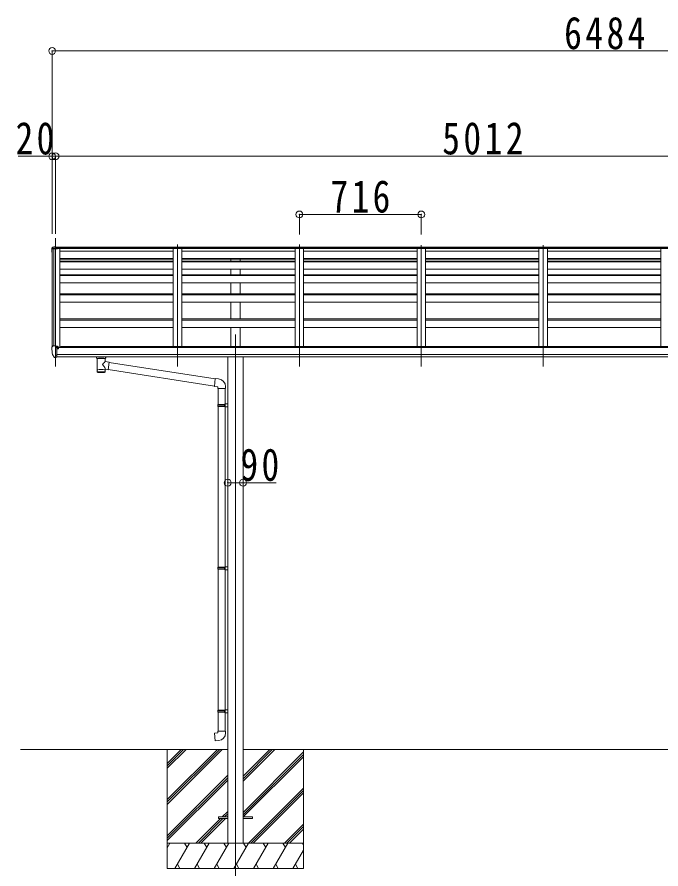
# Model space of a CAD drawing. Units: millimetres at full size, sheet at 1:40; some dimension numbers follow another scale. Extents: x -11181 to 11305, y -7804 to 7716.
# Drawn here: x 501 to 4282, y -5231 to -227 of the extents above; entities that cross this region are included whole.
import ezdxf

# ---------------------------------------------------------------- set-up
doc = ezdxf.new("R2010")
doc.units = ezdxf.units.MM
doc.header["$LTSCALE"] = 40
doc.header["$PDMODE"] = 32
doc.header["$PDSIZE"] = 40
for name, color, linetype, lineweight in [('0-0_0', 7, 'Continuous', 9), ('0-1_本体', 4, 'Continuous', 9), ('0-2_部品', 7, 'Continuous', 9), ('0-8_PARTS2', 2, 'Continuous', 9), ('0-A_寸法', 6, 'Continuous', 9)]:
    doc.layers.add(name, color=color, linetype=linetype, lineweight=lineweight)
doc.styles.add('ＭＳ ゴシック', font='')
doc.styles.get('ＭＳ ゴシック').set_extended_font_data('MS Gothic')

msp = doc.modelspace()

# ---------------------------------------------------------------- linework, layer by layer
at = {"layer": '0-0_0'}
for p, q in [((521.01, -4528.76), (1737.78, -4528.76)), ((1382.98, -4528.76), (1382.98, -5228.76)), ((1382.98, -4822.94), (1677.16, -4528.76)), ((1382.98, -4837.08), (1691.3, -4528.76)), ((1382.98, -4851.22), (1705.45, -4528.76)), ((1382.98, -4639.09), (1493.31, -4528.76)), ((1382.98, -4624.95), (1479.17, -4528.76)), ((1382.98, -4610.81), (1465.03, -4528.76)), ((1828.18, -4528.76), (4637.78, -4528.76)), ((1828.18, -4714.39), (2013.81, -4528.76)), ((1828.18, -4700.25), (1999.67, -4528.76)), ((1828.18, -4686.11), (1985.53, -4528.76)), ((1828.18, -4898.24), (2182.98, -4543.44)), ((2182.98, -4528.76), (2182.98, -5228.76)), ((1828.18, -4912.38), (2182.98, -4557.58)), ((1829.6, -4925.11), (2182.98, -4571.73)), ((1382.98, -5035.07), (1737.78, -4680.27)), ((1382.98, -5049.21), (1737.78, -4694.42)), ((1382.98, -5063.36), (1737.78, -4708.56)), ((1859.79, -5078.76), (2182.98, -4755.57)), ((1873.93, -5078.76), (2182.98, -4769.72)), ((1888.08, -5078.76), (2182.98, -4783.86)), ((1705.08, -4925.11), (1737.78, -4892.41)), ((1551.42, -5078.76), (1696.08, -4934.11)), ((1565.57, -5078.76), (1710.22, -4934.11)), ((1579.71, -5078.76), (1724.36, -4934.11)), ((1719.22, -4925.11), (1737.78, -4906.55)), ((1733.36, -4925.11), (1737.78, -4920.69)), ((2071.92, -5078.76), (2182.98, -4967.7)), ((2086.07, -5078.76), (2182.98, -4981.85)), ((2100.21, -5079.61), (2182.98, -4996.83)), ((2182.98, -5078.76), (1382.98, -5078.76)), ((1382.98, -5106.27), (1398.86, -5078.76)), ((1427.73, -5228.76), (1514.33, -5078.76)), ((1499.33, -5104.74), (1484.33, -5078.76)), ((1543.2, -5228.76), (1629.8, -5078.76)), ((1614.8, -5104.75), (1599.8, -5078.76)), ((1658.67, -5228.76), (1745.27, -5078.76)), ((1730.27, -5104.74), (1715.27, -5078.76)), ((1774.14, -5228.76), (1860.74, -5078.76)), ((1845.74, -5104.74), (1830.74, -5078.76)), ((1889.61, -5228.76), (1976.21, -5078.76)), ((1961.21, -5104.74), (1946.21, -5078.76)), ((2005.08, -5228.76), (2091.68, -5078.76)), ((2061.68, -5078.76), (2076.68, -5104.74)), ((2177.15, -5078.76), (2182.98, -5088.86)), ((2120.55, -5228.76), (2182.98, -5120.63)), ((1442.73, -5202.78), (1457.73, -5228.76)), ((1558.2, -5202.78), (1573.2, -5228.76)), ((1673.67, -5202.78), (1688.67, -5228.76)), ((1789.14, -5202.78), (1804.14, -5228.76)), ((1904.61, -5202.78), (1919.61, -5228.76)), ((2020.08, -5202.78), (2035.08, -5228.76)), ((2135.55, -5202.78), (2150.55, -5228.76)), ((1382.98, -5228.76), (2182.98, -5228.76))]:
    msp.add_line(p, q, dxfattribs=at)
at = {"layer": '0-1_本体'}
for p, q in [((706.99, -1590.01), (706.98, -2165.13)), ((707.94, -1589.16), (715.77, -1588.75)), ((715.98, -1588.74), (715.98, -2158.59)), ((716.68, -2158.59), (716.68, -1588.74)), ((5726.98, -1586.28), (738.99, -1586.28)), ((5726.98, -1587.18), (738.99, -1587.18)), ((742.49, -1579.08), (5723.48, -1579.08)), ((5723.48, -1580.65), (742.49, -1580.65)), ((751.98, -1587.18), (751.98, -2168.4)), ((1417.98, -1587.18), (1417.98, -2161.99)), ((1467.98, -1587.18), (1467.98, -2161.99)), ((2133.98, -1587.18), (2133.98, -2161.99)), ((2183.98, -1587.18), (2183.98, -2161.99)), ((2849.98, -1587.18), (2849.98, -2161.99)), ((2899.98, -1587.18), (2899.98, -2161.99)), ((3565.98, -1587.18), (3565.98, -2161.99)), ((3615.98, -1587.18), (3615.98, -2161.99)), ((4281.98, -1587.18), (4281.98, -2161.99)), ((1417.98, -1602.38), (751.98, -1602.38)), ((1417.98, -1645.92), (751.98, -1645.92)), ((1417.98, -1646.99), (751.98, -1646.99)), ((1417.98, -1648.29), (751.98, -1648.29)), ((2133.98, -1602.38), (1467.98, -1602.38)), ((2133.98, -1645.92), (1467.98, -1645.92)), ((2133.98, -1646.99), (1467.98, -1646.99)), ((2133.98, -1648.29), (1467.98, -1648.29)), ((1755.48, -1661.49), (1755.48, -1648.29)), ((1810.48, -1661.49), (1810.48, -1648.29)), ((2849.98, -1602.38), (2183.98, -1602.38)), ((2849.98, -1645.92), (2183.98, -1645.92)), ((2849.98, -1646.99), (2183.98, -1646.99)), ((2849.98, -1648.29), (2183.98, -1648.29)), ((3565.98, -1602.38), (2899.98, -1602.38)), ((3565.98, -1645.92), (2899.98, -1645.92)), ((3565.98, -1646.99), (2899.98, -1646.99)), ((3565.98, -1648.29), (2899.98, -1648.29)), ((4281.98, -1602.38), (3615.98, -1602.38)), ((4281.98, -1645.92), (3615.98, -1645.92)), ((4281.98, -1646.99), (3615.98, -1646.99)), ((4281.98, -1648.29), (3615.98, -1648.29)), ((751.98, -1661.49), (1417.98, -1661.49)), ((751.98, -1664.06), (1417.98, -1664.06)), ((1467.98, -1661.49), (2133.98, -1661.49)), ((1467.98, -1664.06), (2133.98, -1664.06)), ((2183.98, -1661.49), (2849.98, -1661.49)), ((2183.98, -1664.06), (2849.98, -1664.06)), ((2899.98, -1661.49), (3565.98, -1661.49)), ((2899.98, -1664.06), (3565.98, -1664.06)), ((3615.98, -1661.49), (4281.98, -1661.49)), ((3615.98, -1664.06), (4281.98, -1664.06)), ((751.98, -1708.8), (1417.98, -1708.8)), ((751.98, -1740.28), (1417.98, -1740.28)), ((751.98, -1744.26), (1417.98, -1744.26)), ((1467.98, -1708.8), (2133.98, -1708.8)), ((1467.98, -1740.28), (2133.98, -1740.28)), ((1467.98, -1744.26), (2133.98, -1744.26)), ((1755.48, -1740.28), (1755.48, -1708.8)), ((1810.48, -1740.28), (1810.48, -1708.8)), ((2183.98, -1708.8), (2849.98, -1708.8)), ((2183.98, -1740.28), (2849.98, -1740.28)), ((2183.98, -1744.26), (2849.98, -1744.26)), ((2899.98, -1708.8), (3565.98, -1708.8)), ((2899.98, -1740.28), (3565.98, -1740.28)), ((2899.98, -1744.26), (3565.98, -1744.26)), ((3615.98, -1708.8), (4281.98, -1708.8)), ((3615.98, -1740.28), (4281.98, -1740.28)), ((3615.98, -1744.26), (4281.98, -1744.26)), ((751.98, -1788.71), (1417.98, -1788.71)), ((1467.98, -1788.71), (2133.98, -1788.71)), ((1755.48, -1853.13), (1755.48, -1788.71)), ((1810.48, -1853.13), (1810.48, -1788.71)), ((2183.98, -1788.71), (2849.98, -1788.71)), ((2899.98, -1788.71), (3565.98, -1788.71)), ((3615.98, -1788.71), (4281.98, -1788.71)), ((751.98, -1853.13), (1417.98, -1853.13)), ((751.98, -1858.51), (1417.98, -1858.51)), ((1467.98, -1853.13), (2133.98, -1853.13)), ((1467.98, -1858.51), (2133.98, -1858.51)), ((2183.98, -1853.13), (2849.98, -1853.13)), ((2183.98, -1858.51), (2849.98, -1858.51)), ((2899.98, -1853.13), (3565.98, -1853.13)), ((2899.98, -1858.51), (3565.98, -1858.51)), ((3615.98, -1853.13), (4281.98, -1853.13)), ((3615.98, -1858.51), (4281.98, -1858.51)), ((751.98, -1902.56), (1417.98, -1902.56)), ((1467.98, -1902.56), (2133.98, -1902.56)), ((1755.48, -1999.77), (1755.48, -1902.56)), ((1810.48, -1999.77), (1810.48, -1902.56)), ((2183.98, -1902.56), (2849.98, -1902.56)), ((2899.98, -1902.56), (3565.98, -1902.56)), ((3615.98, -1902.56), (4281.98, -1902.56)), ((751.98, -1999.77), (1417.98, -1999.77)), ((1467.98, -1999.77), (2133.98, -1999.77)), ((2183.98, -1999.77), (2849.98, -1999.77)), ((2899.98, -1999.77), (3565.98, -1999.77)), ((3615.98, -1999.77), (4281.98, -1999.77)), ((751.98, -2006.53), (1417.98, -2006.53)), ((751.98, -2050.09), (1417.98, -2050.09)), ((1467.98, -2006.53), (2133.98, -2006.53)), ((1467.98, -2050.09), (2133.98, -2050.09)), ((1755.48, -2161.99), (1755.48, -2050.09)), ((1810.48, -2161.99), (1810.48, -2050.09)), ((2183.98, -2006.53), (2849.98, -2006.53)), ((2183.98, -2050.09), (2849.98, -2050.09)), ((2899.98, -2006.53), (3565.98, -2006.53)), ((2899.98, -2050.09), (3565.98, -2050.09)), ((3615.98, -2006.53), (4281.98, -2006.53)), ((3615.98, -2050.09), (4281.98, -2050.09)), ((5732.48, -2168.4), (733.48, -2168.4)), ((5708.98, -2161.99), (756.98, -2161.99)), ((756.98, -2168.4), (756.98, -2162.07)), ((733.48, -2209.99), (5732.48, -2209.99)), ((5732.48, -2221.84), (733.48, -2221.77)), ((1737.78, -2221.78), (1737.78, -5078.76)), ((1828.18, -2221.78), (1828.18, -5078.76))]:
    msp.add_line(p, q, dxfattribs=at)
msp.add_circle((740.95, -2173.51), 3, dxfattribs=at)
msp.add_arc((707.99, -1590.16), 1, 93, 173.32986, dxfattribs=at)
at = {"layer": '0-2_部品'}
for p, q in [((704.99, -1586.57), (704.99, -1590.65)), ((704.99, -1591.33), (704.99, -1590.65)), ((710.01, -1578.42), (705.53, -1584.84)), ((705.53, -1584.84), (705.53, -1588.37)), ((706.49, -1591.33), (706.49, -1590.65)), ((711.19, -1579.85), (706.77, -1587.27)), ((715.88, -1586.58), (707.83, -1586.98)), ((715.88, -1587.25), (707.83, -1587.67)), ((707.91, -1589.16), (715.92, -1588.74)), ((717.02, -1577.61), (710.77, -1577.99)), ((711.19, -1579.85), (726.99, -1579.02)), ((711.33, -1578.73), (711.33, -1579.45)), ((715.88, -1587.25), (738.99, -1585.84)), ((715.92, -1588.74), (738.99, -1588.74)), ((726.99, -1577), (722.95, -1577.25)), ((726.99, -1577.77), (726.99, -1577)), ((742.49, -1577.95), (726.99, -1577)), ((726.99, -1577), (726.99, -1577.77)), ((726.99, -1577.77), (726.99, -1578.5)), ((742.49, -1579.83), (726.99, -1579.01)), ((726.99, -1581.42), (726.99, -1579.02)), ((742.49, -1582.24), (738.99, -1582.05)), ((742.49, -1583.54), (738.99, -1583.54)), ((738.99, -1585.84), (738.99, -1588.74)), ((742.49, -1577.95), (742.49, -1578.72)), ((742.49, -1578.72), (742.49, -1579.44)), ((742.49, -1579.44), (742.49, -1579.83)), ((742.49, -1579.83), (742.49, -1582.24)), ((742.49, -1583.54), (742.49, -1582.24)), ((704.98, -2167.96), (704.98, -2168.59)), ((711.89, -2159.16), (707.83, -2164.97)), ((726.98, -2227.09), (726.98, -2158.59)), ((728.48, -2159.51), (726.98, -2159.51)), ((733.48, -2168.32), (726.98, -2167.93)), ((728.48, -2159.51), (728.48, -2165.68)), ((738.16, -2161.01), (728.48, -2160.28)), ((728.48, -2163.28), (742.48, -2163.33)), ((737.95, -2173.51), (738.48, -2173.51)), ((738.48, -2173.51), (738.78, -2173.51)), ((738.98, -2163.32), (738.98, -2161.42)), ((743.48, -2164.44), (743.48, -2168.4)), ((719.36, -2225.28), (709.61, -2209.9)), ((725.48, -2227), (721.77, -2226.77)), ((725.48, -2227), (726.98, -2227.09)), ((726.98, -2224.89), (727.48, -2224.89)), ((727.48, -2224.89), (727.98, -2223.89)), ((733.48, -2223.89), (727.98, -2223.89)), ((967.48, -2227.89), (967.48, -2221.77)), ((971.58, -2232.39), (971.56, -2312.68)), ((1017.38, -2249.96), (1017.38, -2232.38)), ((1042.6, -2253.87), (1017.38, -2249.96)), ((1021.48, -2227.89), (1021.48, -2221.77)), ((1017.4, -2312.68), (1017.38, -2296.05)), ((1017.38, -2296.3), (1035.58, -2299.13)), ((1042.6, -2253.87), (1035.58, -2299.13)), ((1660.04, -2394.22), (1035.85, -2297.39)), ((1663.71, -2352.29), (1042.29, -2255.88)), ((1684.7, -2352.35), (1663.87, -2350.53)), ((1725.78, -2408.1), (1725.78, -2397.18)), ((1679.78, -2408.1), (1725.78, -2408.1)), ((1681.78, -2408.1), (1681.78, -2502.24)), ((1723.78, -2408.1), (1723.78, -2499.68)), ((1721.78, -2499.74), (1737.78, -2499.27)), ((1721.78, -2501.74), (1721.78, -2499.74)), ((1737.78, -2499.27), (1737.78, -2517.21)), ((1679.78, -2504.24), (1680.78, -2502.24)), ((1679.78, -2504.24), (1723.78, -2504.24)), ((1679.78, -2504.24), (1679.78, -2512.24)), ((1679.78, -2512.24), (1723.78, -2512.24)), ((1679.78, -2512.24), (1680.78, -2514.24)), ((1680.78, -2502.24), (1723.78, -2502.24)), ((1680.78, -2514.24), (1723.78, -2514.24)), ((1681.78, -2514.24), (1681.78, -3458.42)), ((1719.3, -2504.24), (1718.88, -2502.24)), ((1721.78, -2501.74), (1723.78, -2501.74)), ((1721.78, -2516.74), (1721.78, -2514.74)), ((1721.78, -2516.74), (1737.78, -2517.21)), ((1723.78, -2516.8), (1723.78, -3455.87)), ((1679.78, -3460.42), (1680.78, -3458.42)), ((1679.78, -3460.42), (1723.78, -3460.42)), ((1679.78, -3460.42), (1679.78, -3468.42)), ((1679.78, -3468.42), (1723.78, -3468.42)), ((1679.78, -3468.42), (1680.78, -3470.42)), ((1680.78, -3458.42), (1723.78, -3458.42)), ((1680.78, -3470.42), (1723.78, -3470.42)), ((1681.78, -3470.42), (1681.78, -4298.61)), ((1719.3, -3460.42), (1718.88, -3458.42)), ((1721.78, -3455.92), (1737.78, -3455.45)), ((1721.78, -3457.92), (1721.78, -3455.92)), ((1721.78, -3457.92), (1723.78, -3457.92)), ((1721.78, -3472.92), (1721.78, -3470.92)), ((1721.78, -3472.92), (1737.78, -3473.39)), ((1723.78, -3472.98), (1723.78, -4296.05)), ((1737.78, -3455.45), (1737.78, -3473.39)), ((1679.78, -4300.61), (1680.78, -4298.61)), ((1679.78, -4300.61), (1723.78, -4300.61)), ((1679.78, -4300.61), (1679.78, -4308.61)), ((1680.78, -4298.61), (1723.78, -4298.61)), ((1719.3, -4300.61), (1718.88, -4298.61)), ((1721.78, -4296.11), (1737.78, -4295.64)), ((1721.78, -4298.11), (1721.78, -4296.11)), ((1721.78, -4298.11), (1723.78, -4298.11)), ((1737.78, -4295.64), (1737.78, -4313.58)), ((1679.78, -4308.61), (1723.78, -4308.61)), ((1679.78, -4308.61), (1680.78, -4310.61)), ((1680.78, -4310.61), (1723.78, -4310.61)), ((1681.78, -4310.61), (1681.78, -4420.61)), ((1721.78, -4313.11), (1721.78, -4311.11)), ((1721.78, -4313.11), (1737.78, -4313.58)), ((1723.78, -4313.17), (1723.78, -4420.61)), ((1679.78, -4420.61), (1725.78, -4420.61)), ((1679.78, -4430.61), (1679.78, -4420.61)), ((1725.78, -4420.61), (1725.78, -4431.53))]:
    msp.add_line(p, q, dxfattribs=at)
at = {"layer": '0-2_部品', "color": 4}
for p, q in [((1682.98, -4925.11), (1682.98, -4934.11)), ((1682.98, -4925.11), (1737.78, -4925.11)), ((1682.98, -4934.11), (1737.78, -4934.11)), ((1828.18, -4925.11), (1882.98, -4925.11)), ((1828.18, -4934.11), (1882.98, -4934.11)), ((1882.98, -4925.11), (1882.98, -4934.11))]:
    msp.add_line(p, q, dxfattribs=at)
at = {"layer": '0-2_部品'}
for points in [[(710.77, -1577.99), (710.89, -1577.99), (711.23, -1578.21), (711.33, -1578.73)], [(711.33, -1579.45), (711.27, -1579.66), (711.19, -1579.85)], [(715.88, -1586.58), (738.99, -1585.2), (738.99, -1585.84)], [(726.99, -1579.02), (726.99, -1578.5), (726.99, -1577.77)], [(726.99, -1581.42), (738.99, -1581.84), (738.99, -1585.2)], [(726.98, -2158.59), (714.98, -2158.59), (712.65, -2158.73)], [(733.48, -2223.89), (733.48, -2165.68), (728.48, -2165.68)], [(738.16, -2161.01), (738.32, -2161.02), (738.48, -2161.06), (738.63, -2161.1), (738.75, -2161.15), (738.85, -2161.21), (738.92, -2161.28), (738.97, -2161.35), (738.98, -2161.42)], [(738.78, -2172.32), (738.78, -2173.51), (743.48, -2173.51)], [(743.48, -2171.89), (743.48, -2173.51), (743.95, -2173.51)], [(726.98, -2213.2), (730.14, -2212.79), (733.48, -2212.36)], [(967.52, -2227.95), (967.5, -2227.59), (967.74, -2226.63), (968.26, -2225.75), (969.07, -2224.91), (970.18, -2224.11), (971.58, -2223.39)], [(967.52, -2227.83), (967.5, -2228.19), (967.74, -2229.15), (968.26, -2230.03), (969.07, -2230.87), (970.18, -2231.66), (971.58, -2232.39)], [(1017.38, -2223.4), (1017.61, -2223.49), (1018.97, -2224.23), (1020.08, -2225.08), (1020.84, -2225.94), (1021.3, -2226.84), (1021.47, -2227.73)], [(1017.38, -2232.38), (1017.61, -2232.28), (1018.97, -2231.55), (1020.08, -2230.7), (1020.84, -2229.84), (1021.3, -2228.94), (1021.47, -2228.05)], [(1663.87, -2350.53), (1659.86, -2396.35), (1679.78, -2398.1), (1679.78, -2408.1)], [(1719.3, -2504.24), (1719.3, -2512.24), (1718.88, -2514.24)], [(1721.78, -2514.74), (1723.78, -2514.74), (1723.78, -2501.74)], [(1719.3, -3460.42), (1719.3, -3468.42), (1718.88, -3470.42)], [(1721.78, -3470.92), (1723.78, -3470.92), (1723.78, -3457.92)], [(1719.3, -4300.61), (1719.3, -4308.61), (1718.88, -4310.61)], [(1721.78, -4311.11), (1723.78, -4311.11), (1723.78, -4298.11)], [(1684.7, -4476.36), (1663.87, -4478.18), (1659.86, -4432.36), (1679.78, -4430.61)]]:
    msp.add_lwpolyline(points, dxfattribs=at)
for centre, radius, start, end in [((707.98, -1590.66), 2.99, 92.88363, 179.89821), ((905.48, -1591.33), 200.5, 180.00038, 188.11165), ((708.25, -1590.18), 3.27, 116.90088, 146.38921), ((707.98, -1590.66), 1.5, 92.88363, 179.89821), ((905.49, -1590.98), 199.01, 180.00039, 184.08805), ((905.49, -1591.33), 199.01, 180.00039, 184.08802), ((710.83, -1578.99), 1, 93.49169, 145.07667), ((707.56, -1374.16), 203.67, 272.66471, 274.33431), ((707.98, -2167.96), 3, 93, 180), ((897.47, -2168.59), 192.49, 180.0008, 192.1233), ((712.71, -2159.73), 1, 93.5, 145), ((740.98, -2173.51), 2.5, 151.64236, 180), ((740.98, -2173.51), 2.5, 0, 151.64236), ((712.21, -2208.4), 3, 191.83348, 210), ((721.96, -2223.78), 3, 210, 266.5), ((984.55, -2273.11), 51.38, 92.46126, 104.61963), ((1004.44, -2273.11), 51.38, 75.38037, 87.53874), ((1680.78, -2397.18), 45, 0, 85), ((1680.78, -4431.53), 45, 275, 0)]:
    msp.add_arc(centre, radius, start, end, dxfattribs=at)
for centre, major_axis, ratio, start_param, end_param in [((707.99, -1586.57), (0, -3.01), 0.996195, 4.1015237, 4.712389), ((707.99, -1590.53), (-0.11, 3.55), 0.844901, 0.0150814, 0.3799029), ((742.48, -2164.44), (-0.02, 1.1), 0.906239, 4.6917496, 6.2625459), ((994.48, -2233.58), (-22.91, -0.42), 0.072511, 4.711586, 6.2823824), ((994.51, -2231.95), (-22.91, -0.42), 0.072511, 4.711586, 6.2823824), ((994.46, -2231.96), (22.92, -0.42), 0.07247, 0.0008089, 1.5716053), ((994.46, -2233.58), (22.92, -0.42), 0.07247, 0.0008089, 1.5716053), ((997.04, -2272.16), (20.32, 22.25), 0.045535, 4.9756507, 6.2441899), ((1005.48, -2227.89), (16, 0), 0.361356, 0, 0.0194874), ((1005.48, -2227.89), (16, 0), 0.361356, 6.2636979, 6.2831853), ((994.48, -2300.24), (22.91, 0), 0.122865, 6.2831853, 9.424778), ((994.48, -2269.51), (-22.81, 26.62), 0.234429, 3.1563334, 4.5976381), ((994.48, -2312.68), (22.92, 0), 0.101955, 6.2829723, 9.4248207), ((994.48, -2312.68), (22.92, 0), 0.101955, 3.1415499, 6.2833984)]:
    msp.add_ellipse(centre, major_axis=major_axis, ratio=ratio, start_param=start_param, end_param=end_param, dxfattribs=at)
at = {"layer": '0-8_PARTS2'}
for p, q in [((726.99, -1525.75), (726.98, -2279.53)), ((1442.98, -2279.53), (1442.98, -1563.06)), ((2158.98, -2279.53), (2158.98, -1563.06)), ((2874.98, -2279.53), (2874.98, -1567.34)), ((3590.98, -2279.53), (3590.98, -1567.34)), ((1782.98, -2090.73), (1782.98, -5296.76))]:
    msp.add_line(p, q, dxfattribs=at)
at = {"layer": '0-A_寸法'}
for p, q in [((706.99, -426.47), (706.99, -1500.44)), ((706.99, -426.47), (7190.97, -426.47)), ((706.99, -1044.87), (506.99, -1044.87)), ((706.99, -1044.87), (706.99, -1500.44)), ((726.99, -1044.87), (706.99, -1044.87)), ((726.99, -1044.87), (726.99, -1500.44)), ((726.99, -1044.87), (5738.98, -1044.87)), ((726.99, -1044.87), (726.99, -1500.44)), ((2158.98, -1386.31), (2158.98, -1503.91)), ((2158.98, -1386.31), (2874.98, -1386.31)), ((2874.98, -1386.31), (2874.98, -1503.91)), ((1737.78, -2961.99), (1828.18, -2961.99)), ((1828.18, -2961.99), (2022.48, -2961.99))]:
    msp.add_line(p, q, dxfattribs=at)
for p in [(706.99, -426.47), (706.99, -1044.87), (726.99, -1044.87), (2158.98, -1386.31), (2874.98, -1386.31), (1737.78, -2961.99), (1828.18, -2961.99)]:
    msp.add_point(p, dxfattribs=at)

# ---------------------------------------------------------------- texts
at = {"layer": '0-A_寸法', "color": 7, "char_height": 190.6, "attachment_point": 7, "style": 'ＭＳ ゴシック'}
for s, insert in [('\\T1.2;\\W0.8;6484', (3713.98, -418.47)), ('\\T1.19;\\W0.8;20', (491.99, -1036.87)), ('\\T1.2;\\W0.8;5012', (2997.98, -1036.87)), ('\\T1.19;\\W0.8;716', (2341.98, -1378.31)), ('\\T1.19;\\W0.8;90', (1813.18, -2953.99))]:
    msp.add_mtext(s, dxfattribs=dict(at, insert=insert))

doc.saveas('drawing.dxf')
